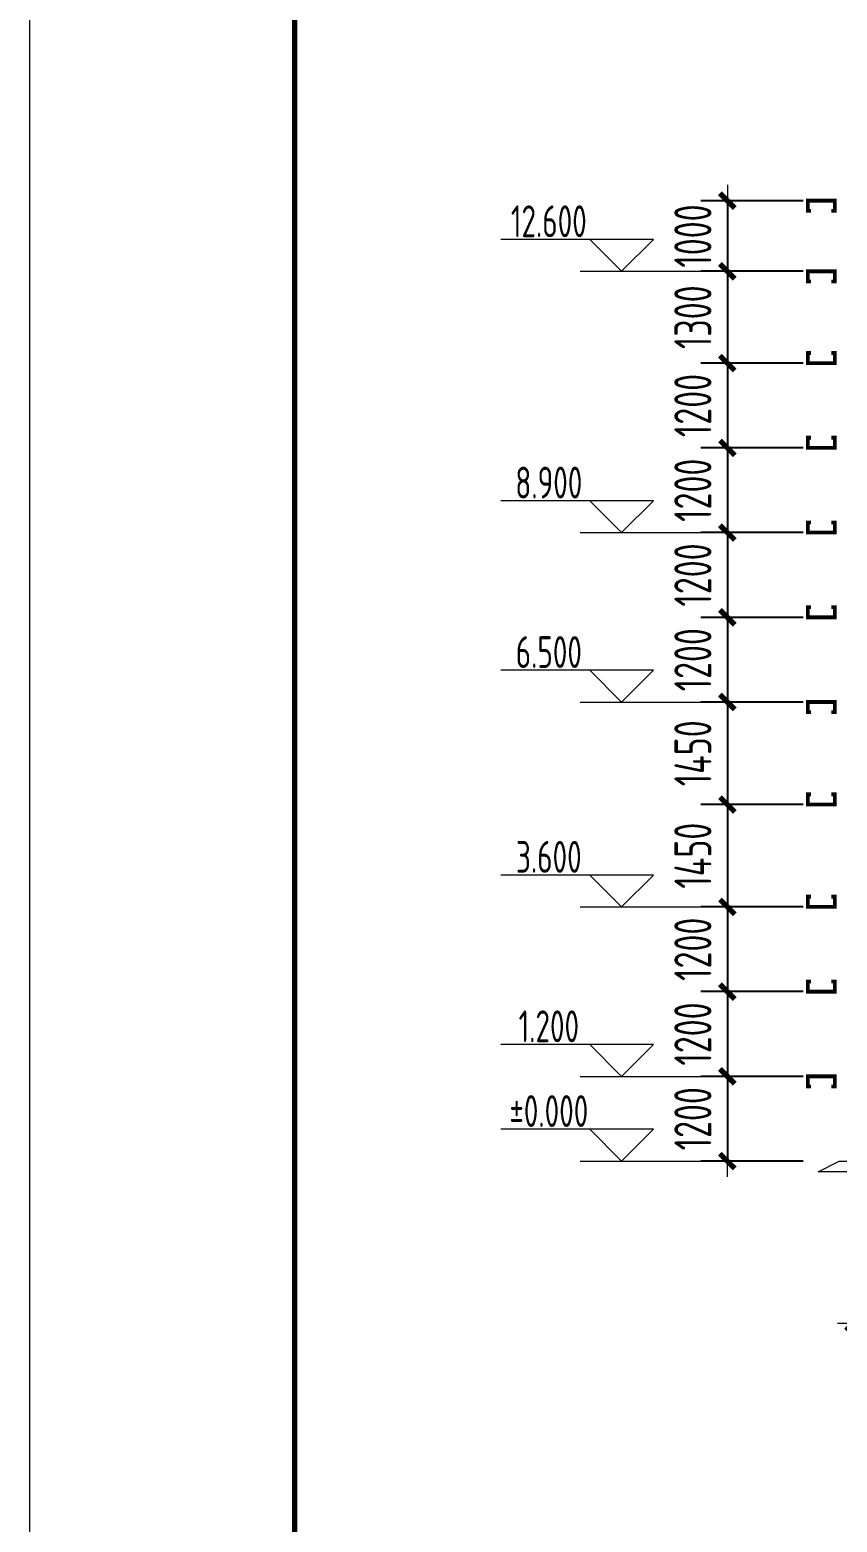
# Model space of a CAD drawing. Header units: millimetres. Extents: x 19781 to 898973, y -947928 to -267362.
# Drawn here: x 431826 to 443252, y -761933 to -740800 of the extents above; entities that cross this region are included whole.
import ezdxf
from ezdxf.enums import TextEntityAlignment as Align

# ---------------------------------------------------------------- set-up
doc = ezdxf.new("R2010")
doc.units = ezdxf.units.MM
doc.header["$LTSCALE"] = 100
doc.layers.get('0').update_dxf_attribs({"lineweight": 18})
for name, color, linetype, lineweight in [('11000', 4, 'Continuous', 18), ('621', 2, 'Continuous', 18), ('AXIS', 3, 'Continuous', 18), ('BORDER', 7, 'Continuous', 18), ('PUB_DIM', 3, 'Continuous', 18), ('PUB_TEXT', 7, 'Continuous', 18)]:
    doc.layers.add(name, color=color, linetype=linetype, lineweight=lineweight)
doc.styles.add('dim_font', font='simplex.shx', dxfattribs={"width": 0.8, "bigfont": 'gbcbig.shx'})
doc.styles.add('TSSD_REIN', font='tssdeng.shx', dxfattribs={"width": 0.7, "bigfont": 'hztxt.shx'})
doc.dimstyles.new('DIMN150', dxfattribs={"dimscale": 1.5, "dimtxt": 300, "dimasz": 1, "dimexe": 250, "dimexo": 300, "dimgap": 150, "dimtad": 1, "dimdec": 0, "dimzin": 0, "dimdsep": 46, "dimtxsty": 'dim_font', "dimblk": '_CAXARROW', "dimcen": 0.09, "dimdle": 2, "dimclrt": 7, "dimadec": 0, "dimazin": 0, "dimtfac": 1, "dimtdec": 0, "dimtix": 1, "dimtmove": 2, "dimatfit": 3, "dimfxl": 1, "dimtolj": 1, "dimtzin": 0, "dimarcsym": 0})

# ---------------------------------------------------------------- blocks, each defined once
blk = doc.blocks.new('_DIMX')
blk.add_line((-150, 0), (150, 0))
blk.add_lwpolyline([(-70, -70, 50, 50, 0), (70, 70, 50, 50, 0)], format="xyseb")
blk = doc.blocks.new('*X844')
at = {"layer": 'AXIS', "color": 0, "lineweight": -2, "transparency": 16777216}
for p, q in [((442770, -744220), (441323, -744220)), ((441698, -744218), (441698, -744217)), ((441698, -744220), (441698, -745520)), ((442770, -745520), (441323, -745520)), ((441698, -745521), (441698, -745523))]:
    blk.add_line(p, q, dxfattribs=at)
at = {"layer": 'AXIS', "color": 0, "lineweight": -2, "transparency": 16777216, "xscale": 1.5, "yscale": 1.5, "zscale": 1.5}
for p, rotation in [((441698, -744220), 270), ((441698, -745520), 90)]:
    blk.add_blockref('_DIMX', p, dxfattribs=dict(at, rotation=rotation))
at = {"layer": 'AXIS', "color": 7, "transparency": 16777216, "insert": (441210, -744870), "char_height": 525, "width": 3727.5, "attachment_point": 5, "rotation": 90, "style": 'TSSD_REIN'}
blk.add_mtext('1300', dxfattribs=at)
blk = doc.blocks.new('_CAXARROW')
blk.add_hatch(color=0).paths.add_polyline_path([(0, 0), (-1, 0.125), (-1, -0.125)], flags=0)
blk = doc.blocks.new('*X845')
at = {"layer": 'AXIS', "color": 0, "lineweight": -2, "transparency": 16777216}
for p, q in [((442770, -745520), (441323, -745520)), ((441698, -745518), (441698, -745517)), ((441698, -745520), (441698, -746720)), ((442770, -746720), (441323, -746720)), ((441698, -746721), (441698, -746723))]:
    blk.add_line(p, q, dxfattribs=at)
at = {"layer": 'AXIS', "color": 0, "lineweight": -2, "transparency": 16777216, "xscale": 1.5, "yscale": 1.5, "zscale": 1.5}
for p, rotation in [((441698, -745520), 270), ((441698, -746720), 90)]:
    blk.add_blockref('_DIMX', p, dxfattribs=dict(at, rotation=rotation))
at = {"layer": 'AXIS', "color": 7, "transparency": 16777216, "insert": (441210, -746120), "char_height": 525, "width": 3727.5, "attachment_point": 5, "rotation": 90, "style": 'TSSD_REIN'}
blk.add_mtext('1200', dxfattribs=at)
blk = doc.blocks.new('*X846')
at = {"layer": 'AXIS', "color": 0, "lineweight": -2, "transparency": 16777216}
for p, q in [((442770, -746720), (441323, -746720)), ((441698, -746718), (441698, -746717)), ((441698, -746720), (441698, -747920)), ((442770, -747920), (441323, -747920)), ((441698, -747921), (441698, -747923))]:
    blk.add_line(p, q, dxfattribs=at)
at = {"layer": 'AXIS', "color": 0, "lineweight": -2, "transparency": 16777216, "xscale": 1.5, "yscale": 1.5, "zscale": 1.5}
for p, rotation in [((441698, -746720), 270), ((441698, -747920), 90)]:
    blk.add_blockref('_DIMX', p, dxfattribs=dict(at, rotation=rotation))
at = {"layer": 'AXIS', "color": 7, "transparency": 16777216, "insert": (441210, -747320), "char_height": 525, "width": 3727.5, "attachment_point": 5, "rotation": 90, "style": 'TSSD_REIN'}
blk.add_mtext('1200', dxfattribs=at)
blk = doc.blocks.new('*X847')
at = {"layer": 'AXIS', "color": 0, "lineweight": -2, "transparency": 16777216}
for p, q in [((442770, -747920), (441323, -747920)), ((441698, -747918), (441698, -747917)), ((441698, -747920), (441698, -749120)), ((442770, -749120), (441323, -749120)), ((441698, -749121), (441698, -749123))]:
    blk.add_line(p, q, dxfattribs=at)
at = {"layer": 'AXIS', "color": 0, "lineweight": -2, "transparency": 16777216, "xscale": 1.5, "yscale": 1.5, "zscale": 1.5}
for p, rotation in [((441698, -747920), 270), ((441698, -749120), 90)]:
    blk.add_blockref('_DIMX', p, dxfattribs=dict(at, rotation=rotation))
at = {"layer": 'AXIS', "color": 7, "transparency": 16777216, "insert": (441210, -748520), "char_height": 525, "width": 3727.5, "attachment_point": 5, "rotation": 90, "style": 'TSSD_REIN'}
blk.add_mtext('1200', dxfattribs=at)
blk = doc.blocks.new('*X848')
at = {"layer": 'AXIS', "color": 0, "lineweight": -2, "transparency": 16777216}
for p, q in [((442770, -749120), (441323, -749120)), ((441698, -749118), (441698, -749117)), ((441698, -749120), (441698, -750320)), ((442770, -750320), (441323, -750320)), ((441698, -750321), (441698, -750323))]:
    blk.add_line(p, q, dxfattribs=at)
at = {"layer": 'AXIS', "color": 0, "lineweight": -2, "transparency": 16777216, "xscale": 1.5, "yscale": 1.5, "zscale": 1.5}
for p, rotation in [((441698, -749120), 270), ((441698, -750320), 90)]:
    blk.add_blockref('_DIMX', p, dxfattribs=dict(at, rotation=rotation))
at = {"layer": 'AXIS', "color": 7, "transparency": 16777216, "insert": (441210, -749720), "char_height": 525, "width": 3727.5, "attachment_point": 5, "rotation": 90, "style": 'TSSD_REIN'}
blk.add_mtext('1200', dxfattribs=at)
blk = doc.blocks.new('*X849')
at = {"layer": 'AXIS', "color": 0, "lineweight": -2, "transparency": 16777216}
for p, q in [((442770, -750320), (441323, -750320)), ((441698, -750321), (441698, -751768)), ((442770, -751770), (441323, -751770))]:
    blk.add_line(p, q, dxfattribs=at)
at = {"layer": 'AXIS', "color": 0, "lineweight": -2, "transparency": 16777216, "xscale": 1.5, "yscale": 1.5, "zscale": 1.5}
for p, rotation in [((441698, -750320), 90), ((441698, -751770), 270)]:
    blk.add_blockref('_DIMX', p, dxfattribs=dict(at, rotation=rotation))
at = {"layer": 'AXIS', "color": 7, "transparency": 16777216, "insert": (441210, -751045), "char_height": 525, "width": 3727.5, "attachment_point": 5, "rotation": 90, "style": 'TSSD_REIN'}
blk.add_mtext('1450', dxfattribs=at)
blk = doc.blocks.new('*X850')
at = {"layer": 'AXIS', "color": 0, "lineweight": -2, "transparency": 16777216}
for p, q in [((442770, -751770), (441323, -751770)), ((441698, -751771), (441698, -753218)), ((442770, -753220), (441323, -753220))]:
    blk.add_line(p, q, dxfattribs=at)
at = {"layer": 'AXIS', "color": 0, "lineweight": -2, "transparency": 16777216, "xscale": 1.5, "yscale": 1.5, "zscale": 1.5}
for p, rotation in [((441698, -751770), 90), ((441698, -753220), 270)]:
    blk.add_blockref('_DIMX', p, dxfattribs=dict(at, rotation=rotation))
at = {"layer": 'AXIS', "color": 7, "transparency": 16777216, "insert": (441210, -752495), "char_height": 525, "width": 3727.5, "attachment_point": 5, "rotation": 90, "style": 'TSSD_REIN'}
blk.add_mtext('1450', dxfattribs=at)
blk = doc.blocks.new('*X851')
at = {"layer": 'AXIS', "color": 0, "lineweight": -2, "transparency": 16777216}
for p, q in [((442770, -753220), (441323, -753220)), ((441698, -753218), (441698, -753217)), ((441698, -753220), (441698, -754420)), ((442770, -754420), (441323, -754420)), ((441698, -754421), (441698, -754423))]:
    blk.add_line(p, q, dxfattribs=at)
at = {"layer": 'AXIS', "color": 0, "lineweight": -2, "transparency": 16777216, "xscale": 1.5, "yscale": 1.5, "zscale": 1.5}
for p, rotation in [((441698, -753220), 270), ((441698, -754420), 90)]:
    blk.add_blockref('_DIMX', p, dxfattribs=dict(at, rotation=rotation))
at = {"layer": 'AXIS', "color": 7, "transparency": 16777216, "insert": (441210, -753820), "char_height": 525, "width": 3727.5, "attachment_point": 5, "rotation": 90, "style": 'TSSD_REIN'}
blk.add_mtext('1200', dxfattribs=at)
blk = doc.blocks.new('*X852')
at = {"layer": 'AXIS', "color": 0, "lineweight": -2, "transparency": 16777216}
for p, q in [((442770, -754420), (441323, -754420)), ((441698, -754418), (441698, -754417)), ((441698, -754420), (441698, -755620)), ((442770, -755620), (441323, -755620)), ((441698, -755621), (441698, -755623))]:
    blk.add_line(p, q, dxfattribs=at)
at = {"layer": 'AXIS', "color": 0, "lineweight": -2, "transparency": 16777216, "xscale": 1.5, "yscale": 1.5, "zscale": 1.5}
for p, rotation in [((441698, -754420), 270), ((441698, -755620), 90)]:
    blk.add_blockref('_DIMX', p, dxfattribs=dict(at, rotation=rotation))
at = {"layer": 'AXIS', "color": 7, "transparency": 16777216, "insert": (441210, -755020), "char_height": 525, "width": 3727.5, "attachment_point": 5, "rotation": 90, "style": 'TSSD_REIN'}
blk.add_mtext('1200', dxfattribs=at)
blk = doc.blocks.new('*X853')
at = {"layer": 'AXIS', "color": 0, "lineweight": -2, "transparency": 16777216}
for p, q in [((442770, -755620), (441323, -755620)), ((441698, -755618), (441698, -755617)), ((441698, -755620), (441698, -756820)), ((442770, -756820), (441323, -756820)), ((441698, -756821), (441698, -756823))]:
    blk.add_line(p, q, dxfattribs=at)
at = {"layer": 'AXIS', "color": 0, "lineweight": -2, "transparency": 16777216, "xscale": 1.5, "yscale": 1.5, "zscale": 1.5}
for p, rotation in [((441698, -755620), 270), ((441698, -756820), 90)]:
    blk.add_blockref('_DIMX', p, dxfattribs=dict(at, rotation=rotation))
at = {"layer": 'AXIS', "color": 7, "transparency": 16777216, "insert": (441210, -756220), "char_height": 525, "width": 3727.5, "attachment_point": 5, "rotation": 90, "style": 'TSSD_REIN'}
blk.add_mtext('1200', dxfattribs=at)
blk = doc.blocks.new('*X863')
at = {"layer": 'AXIS', "color": 0, "lineweight": -2, "transparency": 16777216}
for p, q in [((442770, -743220), (441323, -743220)), ((441698, -743218), (441698, -743217)), ((441698, -743220), (441698, -744220)), ((442770, -744220), (441323, -744220)), ((441698, -744221), (441698, -744223))]:
    blk.add_line(p, q, dxfattribs=at)
at = {"layer": 'AXIS', "color": 0, "lineweight": -2, "transparency": 16777216, "xscale": 1.5, "yscale": 1.5, "zscale": 1.5}
for p, rotation in [((441698, -743220), 270), ((441698, -744220), 90)]:
    blk.add_blockref('_DIMX', p, dxfattribs=dict(at, rotation=rotation))
at = {"layer": 'AXIS', "color": 7, "transparency": 16777216, "insert": (441210, -743720), "char_height": 525, "width": 3727.5, "attachment_point": 5, "rotation": 90, "style": 'TSSD_REIN'}
blk.add_mtext('1000', dxfattribs=at)
blk = doc.blocks.new('*X881')
at = {"layer": 'AXIS', "color": 0, "lineweight": -2, "transparency": 16777216}
for p, q in [((443482, -757927), (443482, -759489)), ((444582, -757927), (444582, -759489)), ((443480, -759114), (443479, -759114)), ((443482, -759114), (444582, -759114)), ((444583, -759114), (444585, -759114))]:
    blk.add_line(p, q, dxfattribs=at)
at = {"layer": 'AXIS', "color": 0, "lineweight": -2, "transparency": 16777216, "xscale": 1.5, "yscale": 1.5, "zscale": 1.5}
blk.add_blockref('_DIMX', (443482, -759114), dxfattribs=at)
at = {"layer": 'AXIS', "color": 0, "lineweight": -2, "transparency": 16777216, "xscale": 1.5, "yscale": 1.5, "zscale": 1.5, "rotation": 180}
blk.add_blockref('_DIMX', (444582, -759114), dxfattribs=at)
at = {"layer": 'AXIS', "color": 7, "transparency": 16777216, "insert": (444032, -758626), "char_height": 525, "width": 3727.5, "attachment_point": 5, "style": 'TSSD_REIN'}
blk.add_mtext('1100', dxfattribs=at)

msp = doc.modelspace()

# ---------------------------------------------------------------- linework, layer by layer
at = {"layer": '11000', "ltscale": 100}
msp.add_lwpolyline([(443281.71, -756819.53), (483681.71, -756819.53), (483981.71, -756969.53), (442981.71, -756969.53)], close=True, dxfattribs=at)
at = {"layer": '621'}
for points in [[(442883.71, -743363.53, 54, 54, 0), (442835.71, -743363.53, 54, 54, 0), (442835.71, -743219.53, 54, 54, 0), (443219.71, -743219.53, 54, 54, 0), (443219.71, -743363.53, 54, 54, 0), (443171.71, -743363.53, 54, 54, 0)], [(442883.71, -744363.53, 54, 54, 0), (442835.71, -744363.53, 54, 54, 0), (442835.71, -744219.53, 54, 54, 0), (443219.71, -744219.53, 54, 54, 0), (443219.71, -744363.53, 54, 54, 0), (443171.71, -744363.53, 54, 54, 0)], [(442883.71, -745375.53, 54, 54, 0), (442835.71, -745375.53, 54, 54, 0), (442835.71, -745519.53, 54, 54, 0), (443219.71, -745519.53, 54, 54, 0), (443219.71, -745375.53, 54, 54, 0), (443171.71, -745375.53, 54, 54, 0)], [(442883.71, -746575.53, 54, 54, 0), (442835.71, -746575.53, 54, 54, 0), (442835.71, -746719.53, 54, 54, 0), (443219.71, -746719.53, 54, 54, 0), (443219.71, -746575.53, 54, 54, 0), (443171.71, -746575.53, 54, 54, 0)], [(442883.71, -747775.53, 54, 54, 0), (442835.71, -747775.53, 54, 54, 0), (442835.71, -747919.53, 54, 54, 0), (443219.71, -747919.53, 54, 54, 0), (443219.71, -747775.53, 54, 54, 0), (443171.71, -747775.53, 54, 54, 0)], [(442883.71, -748975.53, 54, 54, 0), (442835.71, -748975.53, 54, 54, 0), (442835.71, -749119.53, 54, 54, 0), (443219.71, -749119.53, 54, 54, 0), (443219.71, -748975.53, 54, 54, 0), (443171.71, -748975.53, 54, 54, 0)], [(442883.71, -750463.53, 54, 54, 0), (442835.71, -750463.53, 54, 54, 0), (442835.71, -750319.53, 54, 54, 0), (443219.71, -750319.53, 54, 54, 0), (443219.71, -750463.53, 54, 54, 0), (443171.71, -750463.53, 54, 54, 0)], [(442883.71, -751625.53, 54, 54, 0), (442835.71, -751625.53, 54, 54, 0), (442835.71, -751769.53, 54, 54, 0), (443219.71, -751769.53, 54, 54, 0), (443219.71, -751625.53, 54, 54, 0), (443171.71, -751625.53, 54, 54, 0)], [(442883.71, -753075.53, 54, 54, 0), (442835.71, -753075.53, 54, 54, 0), (442835.71, -753219.53, 54, 54, 0), (443219.71, -753219.53, 54, 54, 0), (443219.71, -753075.53, 54, 54, 0), (443171.71, -753075.53, 54, 54, 0)], [(442883.71, -754275.53, 54, 54, 0), (442835.71, -754275.53, 54, 54, 0), (442835.71, -754419.53, 54, 54, 0), (443219.71, -754419.53, 54, 54, 0), (443219.71, -754275.53, 54, 54, 0), (443171.71, -754275.53, 54, 54, 0)], [(442883.71, -755763.53, 54, 54, 0), (442835.71, -755763.53, 54, 54, 0), (442835.71, -755619.53, 54, 54, 0), (443219.71, -755619.53, 54, 54, 0), (443219.71, -755763.53, 54, 54, 0), (443171.71, -755763.53, 54, 54, 0)]]:
    msp.add_lwpolyline(points, format="xyseb", dxfattribs=at)
at = {"layer": 'BORDER'}
msp.add_lwpolyline([(431826, -772565), (431826, -709565), (543276, -709565), (543276, -772565)], close=True, dxfattribs=at)
msp.add_lwpolyline([(435576, -771065, 75, 75, 0), (435576, -711065, 75, 75, 0), (541776, -711065, 75, 75, 0), (541776, -771065, 75, 75, 0)], format="xyseb", close=True, dxfattribs=at)
at = {"layer": 'PUB_DIM', "color": 3, "linetype": 'Continuous'}
for p, q in [((440650.68, -743769.39), (438491.7, -743769.39)), ((439750.41, -743769.39), (440200.54, -744219.53)), ((440200.54, -744219.53), (440650.68, -743769.39)), ((440650.68, -747469.39), (438491.7, -747469.39)), ((439750.41, -747469.39), (440200.54, -747919.53)), ((440200.54, -747919.53), (440650.68, -747469.39)), ((440650.68, -749869.39), (438491.7, -749869.39)), ((439750.41, -749869.39), (440200.54, -750319.53)), ((440200.54, -750319.53), (440650.68, -749869.39)), ((440650.68, -752769.39), (438491.7, -752769.39)), ((439750.41, -752769.39), (440200.54, -753219.53)), ((440200.54, -753219.53), (440650.68, -752769.39)), ((440650.68, -755169.39), (438491.7, -755169.39)), ((439750.41, -755169.39), (440200.54, -755619.53)), ((440200.54, -755619.53), (440650.68, -755169.39)), ((440650.68, -756369.39), (438491.7, -756369.39)), ((439750.41, -756369.39), (440200.54, -756819.53)), ((440200.54, -756819.53), (440650.68, -756369.39))]:
    msp.add_line(p, q, dxfattribs=at)
at = {"layer": 'PUB_TEXT', "color": 3, "linetype": 'Continuous'}
for p, q in [((439614.42, -744219.53), (441479.7, -744219.53)), ((439614.42, -747919.53), (441479.7, -747919.53)), ((439614.42, -750319.53), (441479.7, -750319.53)), ((439614.42, -753219.53), (441479.7, -753219.53)), ((439614.42, -755619.53), (441479.7, -755619.53)), ((439614.42, -756819.53), (441479.7, -756819.53))]:
    msp.add_line(p, q, dxfattribs=at)

# ---------------------------------------------------------------- texts
at = {"layer": 'PUB_DIM', "color": 2, "linetype": 'Continuous', "style": 'TSSD_REIN', "width": 0.7}
for s, p in [('12.600', (439171.04, -743511.24)), ('8.900', (439171.04, -747211.24)), ('6.500', (439171.04, -749611.24)), ('3.600', (439171.04, -752511.24)), ('1.200', (439171.04, -754911.24)), ('%%P0.000', (439171.04, -756111.24))]:
    msp.add_text(s, height=450.135, dxfattribs=at).set_placement(p, align=Align.MIDDLE_CENTER)

# ---------------------------------------------------------------- dimensions: what is measured, and where the dimension line sits
at = {"layer": 'AXIS'}
for base, p1, p2, picture, middle in [((441697.7, -744219.53), (443219.71, -743219.53), (443219.71, -744219.53), '*X863', (441210.2, -743719.53)), ((441697.7, -745519.53), (443219.71, -744219.53), (443219.71, -745519.53), '*X844', (441210.2, -744869.53)), ((441697.7, -746719.53), (443219.71, -745519.53), (443219.71, -746719.53), '*X845', (441210.2, -746119.53)), ((441697.7, -747919.53), (443219.71, -746719.53), (443219.71, -747919.53), '*X846', (441210.2, -747319.53)), ((441697.7, -749119.53), (443219.71, -747919.53), (443219.71, -749119.53), '*X847', (441210.2, -748519.53)), ((441697.7, -750319.53), (443219.71, -749119.53), (443219.71, -750319.53), '*X848', (441210.2, -749719.53)), ((441697.7, -751769.53), (443219.71, -750319.53), (443219.71, -751769.53), '*X849', (441210.2, -751044.53)), ((441697.7, -753219.53), (443219.71, -751769.53), (443219.71, -753219.53), '*X850', (441210.2, -752494.53)), ((441697.7, -754419.53), (443219.71, -753219.53), (443219.71, -754419.53), '*X851', (441210.2, -753819.53)), ((441697.7, -755619.53), (443219.71, -754419.53), (443219.71, -755619.53), '*X852', (441210.2, -755019.53)), ((441697.7, -756819.53), (443219.71, -755619.53), (443219.71, -756819.53), '*X853', (441210.2, -756219.53))]:
    dim = msp.add_linear_dim(base=base, p1=p1, p2=p2, angle=270, dimstyle='DIMN150', override={"dimtxt": 350, "dimtxsty": 'TSSD_REIN', "dimsah": 1, "dimtzin": 0}, dxfattribs=at)
    dim.commit()
    dim.dimension.update_dxf_attribs({"geometry": picture, "text_midpoint": middle})
dim = msp.add_linear_dim(base=(444581.71, -759113.53), p1=(443481.71, -757476.53), p2=(444581.71, -757476.53), dimstyle='DIMN150', override={"dimtxt": 350, "dimtxsty": 'TSSD_REIN', "dimsah": 1, "dimtzin": 0}, dxfattribs=at)
dim.commit()
dim.dimension.update_dxf_attribs({"geometry": '*X881', "text_midpoint": (444031.71, -758626.03)})

doc.saveas('drawing.dxf')
